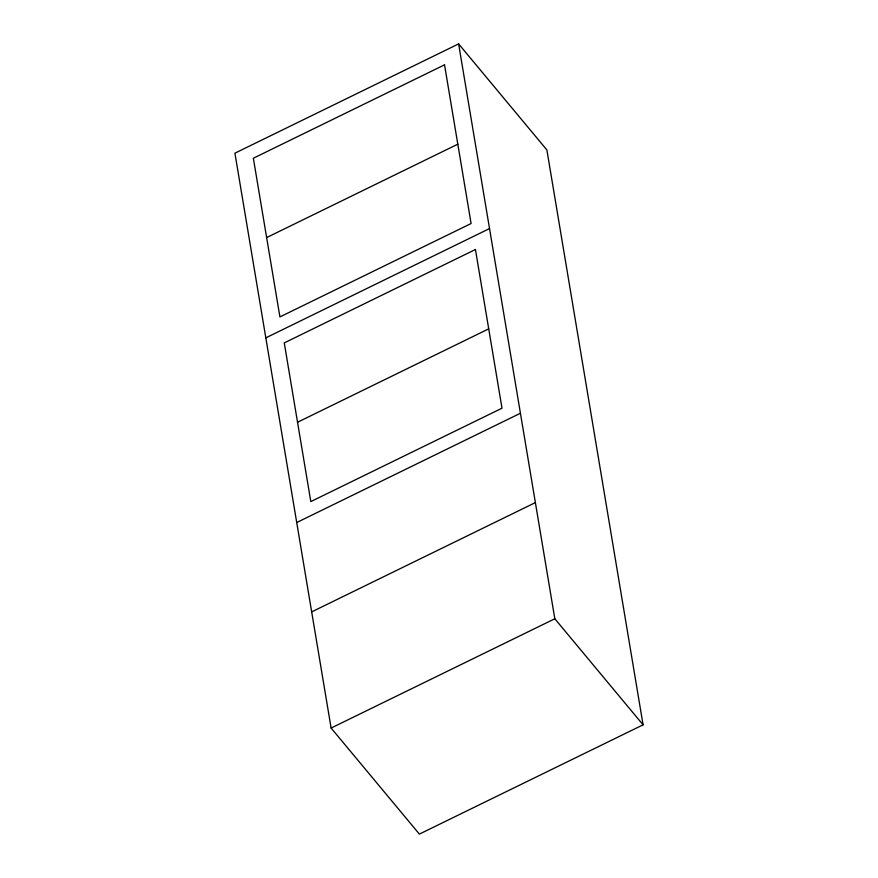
<?xml version="1.0" encoding="UTF-8"?>
<svg xmlns="http://www.w3.org/2000/svg" width="878" height="878" viewBox="0 0 878 878"><rect width="100%" height="100%" fill="white"/><g stroke="black" fill="none" stroke-linecap="round" stroke-linejoin="round"><path stroke-width="1.32" d="M458.623 43.9L234.92 153.178L331.116 728.049L419.377 834.1L643.08 724.822L546.884 149.951L458.623 43.9L554.819 618.77L643.08 724.822M266.638 237.576L457.811 144.179M265.825 337.854L489.529 228.576M297.543 422.241L488.717 328.855M296.731 522.531L520.434 413.242M311.679 611.889L535.382 502.6M331.116 728.049L554.819 618.77M444.531 64.84L253.358 158.227L279.917 316.914L471.091 223.528L444.531 64.84M475.437 249.506L284.263 342.903L310.812 501.59L501.996 408.193L475.437 249.506"/></g></svg>
